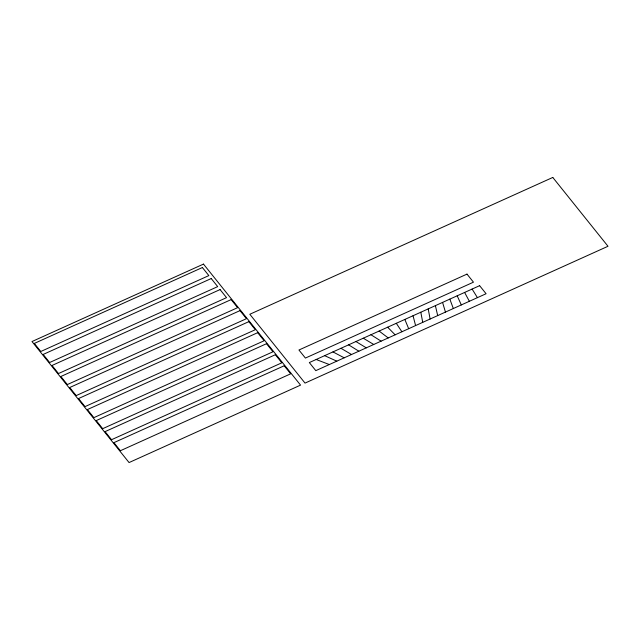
<?xml version="1.0" encoding="UTF-8"?>
<svg xmlns="http://www.w3.org/2000/svg" width="640" height="640" viewBox="0 0 640 640"><rect width="100%" height="100%" fill="white"/><g stroke="black" fill="none" stroke-linecap="round" stroke-linejoin="round"><path stroke-width="0.96" d="M316.16 359.488L329.312 364.544M324.632 355.664L336.808 361.16M332.952 351.912L344.208 357.816M340.96 348.288L351.528 354.512M363.272 338.216L373.744 344.48M355.928 341.528L366.28 347.848M348.592 344.84L358.864 351.2M370.96 334.744L381.104 341.152M379.12 331.056L388.224 337.936M387.648 327.208L395.128 334.824M396.304 323.296L401.896 331.76M472.104 289.064L477.432 297.648M464.624 292.448L469.36 301.296M457.192 295.8L461.32 304.928M404.84 319.44L408.68 328.696M449.832 299.12L453.336 308.528M442.568 302.4L445.448 312.096M413.032 315.744L415.6 325.576M435.392 305.648L437.688 315.6M420.8 312.232L422.736 322.352M428.2 308.896L430.112 319.024M203.488 264.096L32 341.536L129.064 462.56L300.552 385.12L203.488 264.096M202.384 267.528L34.328 343.424L40.8 351.488L208.856 275.592L202.384 267.528M211.224 278.552L43.168 354.448L49.64 362.512L217.696 286.616L211.224 278.552M220.072 289.576L52.016 365.472L58.488 373.544L226.544 297.648L220.072 289.576M231.144 299.6L60.856 376.496L67.328 384.568L237.616 307.664L231.144 299.6M239.984 310.624L69.704 387.528L76.176 395.6L246.456 318.688L239.984 310.624M552.792 177.44L249.816 314.264L305.024 383.096L608 246.272L552.792 177.44M248.832 321.648L78.544 398.552L85.016 406.624L255.304 329.72L248.832 321.648M257.672 332.68L87.384 409.576L93.864 417.648L264.144 340.744L257.672 332.68M266.52 343.704L96.232 420.6L102.704 428.672L272.992 351.768L266.52 343.704M275.36 354.728L105.072 431.632L111.544 439.704L281.832 362.8L275.36 354.728M466.992 274.112L298.936 350.008L305.408 358.072L473.464 282.176L466.992 274.112M284.2 365.76L113.912 442.656L120.392 450.728L290.672 373.824L284.2 365.76M479.616 285.672L309.328 362.576L315.8 370.648L486.088 293.736L479.616 285.672"/></g></svg>
